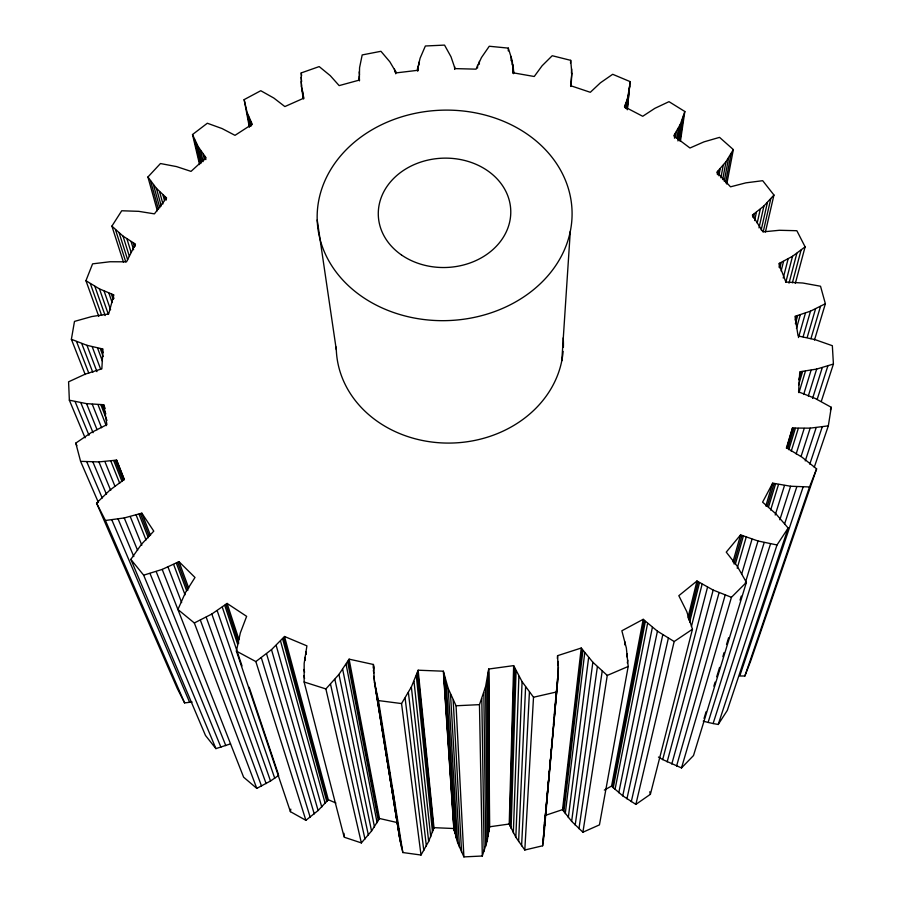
<?xml version="1.0" encoding="UTF-8"?>
<svg xmlns="http://www.w3.org/2000/svg" width="902" height="902" viewBox="0 0 902 902"><rect width="100%" height="100%" fill="white"/><g stroke="black" fill="none" stroke-linecap="round" stroke-linejoin="round"><path stroke-width="1.35" d="M373.845 667.266L373.405 664.481L349.108 659.159L379.449 818.475L371.545 831.013L361.364 842.919L344.181 837.203L304.143 682.002L304.166 663.398L306.917 645.866L284.525 636.496L271.491 649.643L255.852 661.572L236.392 651.097L240.315 632.956L246.641 616.348L227.09 603.438L211.823 614.025L194.336 622.978L177.919 609.504L185.462 592.546L194.99 577.472L178.979 561.664L162.191 569.41L143.655 575.172L130.835 559.387L141.546 544.199L153.78 531.143L141.828 513.17L124.251 517.94L105.433 520.477L96.559 503.102L109.886 490.136L124.217 479.469L116.606 460.121L98.916 461.914L80.582 461.339L75.791 443.107L91.079 432.701L106.887 424.662L103.685 404.716L86.569 403.645L69.353 400.195L68.586 381.817L85.205 374.15L101.847 368.839L102.963 349.018L86.953 345.319L71.382 339.299L74.483 321.405L91.801 316.546L108.668 313.964L113.844 294.92L99.445 288.888L85.938 280.702L92.59 263.846L109.999 261.749L126.551 261.817L135.435 244.115L123.01 236.099L111.904 226.12L121.714 210.764L138.683 211.339L154.422 213.864L166.577 198L156.418 188.349L147.917 177.006L160.455 163.533L176.533 166.599L191.032 171.38L205.972 157.703L198.282 146.823L192.509 134.545L207.336 123.236L222.084 128.569L235.005 135.345L252.21 124.194L247.092 112.446L244.149 99.615L260.779 90.719L273.847 98.059L284.863 106.571L303.827 98.149L301.381 85.893L301.234 72.915L319.184 66.59L330.29 75.678L339.152 85.611L359.346 80.086L359.56 67.718L362.187 54.932L380.948 51.301L389.856 61.81L396.373 72.87L417.254 70.367L420.106 58.202L425.372 45.991L444.539 45.1L450.989 56.758L455.036 68.608L476.053 69.161L481.465 57.548L489.267 46.25L508.311 48.122L512.178 60.592L513.621 72.893L534.243 76.501L542.079 65.801L552.227 55.721L570.695 60.344L571.834 73.276L570.616 85.69L590.314 92.297L600.405 82.815L612.683 74.291L630.081 81.597L627.285 109.785M508.277 50.929L508.311 48.122M629.743 86.017L627.409 98.803L624.5 106.797L642.72 116.279L654.863 108.33L669.002 101.667L684.832 111.51L680.345 124.273L673.771 135.819L689.974 148.007L703.887 141.896L719.548 137.363L733.337 149.585L726.02 161.65L716.887 172.192L730.519 186.827L745.898 182.847L762.697 180.693L773.95 195.035L763.926 205.983L752.392 215.127L762.945 231.882L779.373 230.281L796.861 230.72L805.114 246.855L792.531 256.269L778.843 263.61L785.867 282.044L802.848 283.025L820.527 286.227L825.375 303.726L810.503 311.156L795 316.343L798.067 335.927L815.104 339.648L832.343 345.703L833.414 364.047L816.66 369.087L799.781 371.771L798.597 391.874L815.081 398.391L831.272 407.298L828.329 425.857L810.176 428.146L792.463 428.055L786.837 447.99L802.103 457.246L816.603 468.871L809.522 486.967L790.614 486.234L772.676 483.156L762.596 502.155L776.024 513.971L788.168 528.053L777.005 544.966L758.03 540.997L740.587 534.886L726.257 552.125L737.227 566.208L746.405 582.354L731.432 597.304L713.178 590.066L696.975 580.989L678.823 595.692L686.76 611.601L692.443 629.246L674.166 641.525L657.434 631.174L643.194 619.324L621.861 630.78L626.349 647.952L628.187 666.477L599.447 824.879L582.918 832.219L607.26 675.429L592.851 662.237L581.238 648.031L557.594 655.664L558.315 673.422L542.632 845.783L524.806 850.011L533.51 697.235L522.089 681.675L513.655 665.62L488.692 669.036L489.549 826.796L487.103 841.273L482.299 856.009L463.899 856.9L456.062 705.77L448.193 688.463L443.356 671.201L418.156 670.209L433.963 827.664L428.664 841.442L421.008 855.028L402.833 852.537L399.575 837.484L374.454 682.239L373.405 664.481M511.073 60.671L511.13 56.443M512.122 64.809L512.178 60.592M512.843 73.141L512.979 64.718M513.396 73.051L513.463 68.823M513.542 73.682L513.588 70.863M544.391 830.494L544.391 821.88M524.806 850.011L515.843 837.225L509.224 824.022L513.655 665.62M509.664 825.15L514.219 666.984M510.126 826.266L514.805 668.348M511.107 828.476L516.068 671.032M513.339 832.884L518.898 676.387M515.843 837.225L522.089 681.675M518.605 841.532L525.595 686.907M521.593 845.794L529.418 692.105M570.526 63.151L570.695 60.344M570.695 85.825L570.865 83.018M571.44 73.22L571.688 69.014M570.865 86.491L571.034 83.672M571.09 85.927L571.834 73.276M561.799 360.777L570.289 231.408A127.498 105.241 -2.3 0 0 400.262 117.271A127.498 105.241 -2.3 0 0 363.326 297.513A127.498 105.241 -2.3 0 0 570.289 231.408M544.03 835.534L544.301 831.757M558.315 673.422L543.432 840.63M482.299 856.009L479.469 704.642L485.592 686.67L488.692 669.036M557.357 658.449L557.594 655.664M557.853 665.642L558.214 661.448M542.632 845.783L557.154 685.757M544.515 825.533L544.887 821.339M545.259 817.133L545.744 811.541M546.116 807.346L546.736 800.345M547.108 796.15L547.593 790.547M547.965 786.352L548.461 780.749M548.833 776.554L549.329 770.951M549.814 765.358L550.31 759.755M550.682 755.56L551.178 749.957M551.55 745.762L552.035 740.159M552.531 734.566L552.903 730.361M553.4 724.768L553.884 719.165M554.256 714.97L554.753 709.378M555.125 705.172L555.621 699.58M556.106 693.976L556.478 689.782M556.974 684.178L557.47 678.586M557.842 674.38L558.451 667.39M625.075 107.654L625.357 104.858M625.56 108.443L626.123 102.862M626.405 108.59L627.409 98.803M626.98 108.623L628.423 94.62M627.318 108.488L630.081 81.597M582.918 832.219L571.642 821.35L562.544 809.635L581.238 648.031M563.186 810.65L582.061 649.26M563.863 811.653L582.929 650.489M565.272 813.649L584.733 652.901M568.316 817.55L588.623 657.626M571.642 821.35L592.851 662.237M575.183 825.059L597.383 666.736M674.459 138.175L675.046 134.003M675.44 137.702L676.241 132.132M677.007 138.029L678.417 128.276M677.921 140.926L680.345 124.273M679.195 139.607L682.047 120.124M679.849 140.971L683.547 115.873M578.949 828.69L602.198 671.144M680.525 140.689L684.832 111.51M284.525 636.496L328.283 799.691L318.113 810.526L305.891 820.324L290.41 811.665L290.794 809.117M624.714 644.817L625.187 642.055M626.721 656.769L627.217 653.995M627.318 662.947L627.815 660.174M717.237 174.142L717.733 171.38M717.823 174.706L718.567 170.568M718.905 175.8L720.168 168.888M720.901 177.818L723.201 165.359M722.682 179.566L726.02 161.65M724.227 181.246L728.647 157.76M725.58 182.813L731.082 153.746M604.34 790.073L611.59 786.025L643.194 619.324M726.775 184.064L733.337 149.585M692.443 629.246L650.387 794.301L635.865 804.404L622.752 795.835L612.424 786.905L644.253 620.396M613.27 787.773L645.336 621.433M615.04 789.464L647.591 623.474M618.783 792.723L652.371 627.409M622.752 795.835L657.434 631.174M752.82 217.202L753.418 214.462M753.531 217.878L754.433 213.763M626.935 798.811L662.778 634.771M754.613 220.573L756.417 212.331M757.206 223.019L760.262 209.275M758.999 227.89L763.926 205.983M631.299 801.664L668.348 638.221M761.198 229.942L767.422 202.51M763.25 231.645L770.759 198.857M765.415 232.017L773.95 195.035M635.865 804.404L674.166 641.525M687.922 617.847L696.975 580.989M688.767 620.024L698.216 581.835M689.635 622.177L699.478 582.658M779.012 267.195L780.038 263.102M779.847 268.029L781.211 262.572M691.439 626.439L702.094 584.259M781.132 271.006L783.545 261.445M783.229 278.008L788.1 258.975M785.834 282.134L792.531 256.269M746.405 582.354L693.514 755.538L681.506 767.929L662.699 759.574L707.506 587.281M789.013 283.16L796.838 253.327M792.396 282.788L801.044 250.181M667.153 761.897L713.178 590.066M795.327 283.397L805.114 246.855M671.787 764.05L719.074 592.659M795.192 320.086L796.319 316.027M795.372 323.795L797.627 315.689M796.455 328.452L800.243 314.922M732.954 561.923L740.587 534.886M733.901 563.874L741.963 535.506M676.568 766.069L725.163 595.083M798.473 337.562L805.407 313.186M735.254 564.449L743.349 536.104M803.118 336.773L810.503 311.156M737.205 568.226L746.179 537.209M807.245 337.258L815.532 308.901M681.506 767.929L731.432 597.304M421.008 855.028L401.548 703.571L411.357 686.986L418.156 670.209M798.811 379.719L801.202 371.658M810.932 338.667L820.493 306.421M741.624 574.247L752.02 539.238M798.608 384.962L802.6 371.534M814.472 340.088L825.375 303.726M798.969 392.697L805.418 371.196M765.798 506.022L772.676 483.156M767.196 506.383L774.119 483.54M704.045 718.454L706.086 711.734M713.865 686.185L715.083 682.149M716.729 676.782L719.593 667.367M722.863 656.611L724.092 652.574M726.538 644.513L728.591 637.793M740.035 600.146L741.264 596.109M745.356 582.669L758.03 540.997M768.617 506.732L775.573 483.878M786.352 448.147L792.463 428.055M803.659 394.49L811.056 370.282M787.762 448.283L793.907 428.179M788.788 449.726L795.372 428.292M770.646 510.013L778.505 484.498M808.316 396.001L816.66 369.087M791.234 451.192L798.293 428.416M703.233 721.138L708.104 722.423L764.208 542.519M775.201 515.019L784.492 485.502M812.567 398.425L822.274 367.633M796.162 453.875L804.212 428.427M708.104 722.423L713.11 723.539L770.545 543.85M817.133 399.462L827.856 365.953M779.835 519.766L790.614 486.234M801.111 456.288L810.176 428.146M821.294 401.39L833.414 364.047M713.11 723.539L718.217 724.475L777.005 544.966M784.582 523.983L796.816 486.708M805.26 460.911L816.186 427.616M788.168 528.053L727.305 710.393L718.217 724.475M809.782 464.158L822.252 426.849M803.13 486.956L739.764 675.981L744.86 676.015L750.768 660.805L816.603 468.871M830.381 409.97L831.272 407.298M814.28 467.202L828.329 425.857M744.86 676.015L809.522 486.967M361.364 842.919L325.893 688.936L338.938 674.403L349.108 659.159M162.191 569.41L243.619 777.197L256.799 788.382L270.521 780.997L278.729 775.348M607.26 675.429L628.187 666.477M130.835 559.387L205.476 735.457L215.916 748.626L230.54 743.868M545.203 815.442L562.544 809.635M533.51 697.235L556.162 692.048M489.549 826.796L509.224 824.022M96.559 503.102L177.198 688.305L184.583 702.895L192.137 702.027M456.062 705.77L479.469 704.642M433.963 827.664L453.819 828.521L457.664 842.693L463.899 856.9M374.454 682.239L378.457 700.572L401.548 703.571M379.449 818.475L397.286 822.579M304.143 682.002L325.893 688.936M328.283 799.691L335.894 803.017M658.437 757.06L662.699 759.574M611.59 786.025L612.424 786.905M80.582 461.339L98.419 502.527M105.433 520.477L184.583 702.895M75.791 443.107L76.895 445.689M111.814 519.845L189.657 702.376M86.75 461.756L102.23 498.039M92.872 461.948L106.481 494.33M69.353 400.195L85.081 437.831M118.083 519L133.823 556.579M143.655 575.172L215.916 748.626M98.916 461.914L110.721 490.406M124.251 517.94L137.6 550.355M75.091 401.57L89.005 435.283M80.83 402.732L93.053 432.712M104.914 461.621L115.016 486.403M150.003 573.458L220.922 747.206M130.271 516.632L141.828 545.191M86.569 403.645L97.055 429.702M156.181 571.53L225.804 745.627M110.811 461.046L119.707 483.235M113.72 460.629L122.029 481.521M115.163 460.392L122.931 479.977M92.297 404.31L101.599 427.751M136.146 515.053L146.034 539.937M116.606 460.121L124.341 479.729M71.382 339.299L85.205 374.533M139.009 514.163L148.289 537.75M98.014 404.682L106.222 425.654M140.441 513.678L149.168 535.968M76.523 341.531L88.746 373M100.855 404.75L106.966 420.467M141.828 513.17L150.533 535.472M102.264 404.75L105.816 413.917M81.721 343.527L92.793 372.334M103.685 404.716L105.207 408.651M168.031 567.087L181.652 602.581M86.953 345.319L96.965 371.635M194.336 622.978L256.799 788.382M92.252 346.842L100.652 369.189M173.646 564.505L185.045 594.824M97.585 348.104L102.456 361.24M176.352 563.13L186.669 590.844M177.683 562.408L187.954 590.133M101.61 348.815L103.065 352.783M178.979 561.664L188.721 588.093M100.269 348.6L103.189 356.538M200.368 620.159L261.535 786.059M206.208 617.182L266.113 783.601M85.938 280.702L98.78 316.433M90.347 283.634L101.633 315.339M94.857 286.374L105.162 315.565M211.823 614.025L270.521 780.997M99.445 288.888L108.251 314.065M104.147 291.177L110.596 309.814M217.202 610.71L274.738 778.257M108.928 293.218L112.119 302.52M112.592 294.537L113.956 298.528M111.374 294.12L113.19 299.43M222.309 607.193L242.007 665.913M249.177 687.268L278.278 774.017M236.392 651.097L290.41 811.665M224.745 605.355L237.609 644.129M225.928 604.396L238.737 643.216M227.09 603.438L238.861 639.326M111.904 226.12L123.473 262.2M115.467 229.627L125.739 261.817M255.852 661.572L305.891 820.324M119.165 232.953L127.644 259.731M123.01 236.099L129.347 256.258M126.99 239.019L131.162 252.447M131.117 241.713L133.597 249.753M261.309 657.716L310.164 817.156M134.33 243.551L135.153 246.246M133.248 242.965L134.488 247.001M266.541 653.747L314.246 813.897M271.491 649.643L318.113 810.526M276.181 645.415L321.766 807.042M147.917 177.006L157.331 210.775M150.578 180.952L158.481 209.411M153.419 184.73L159.767 207.719M156.418 188.349L161.266 206.006M280.545 641.029L325.171 803.423M159.598 191.776L162.924 203.976M162.969 195.024L164.435 200.436M282.585 638.785L326.772 801.574M165.652 197.279L166.374 199.996M164.739 196.535L165.472 199.252M283.566 637.658L327.527 800.649M303.884 675.699L304.583 678.417M303.895 669.487L304.583 672.204M649.756 791.798L650.387 794.301M304.729 657.4L305.406 660.129M305.62 651.56L306.297 654.277M192.509 134.545L199.567 164.592M196.162 142.854L200.954 163.375M194.257 138.761L200.03 163.442M200.594 150.634L203.13 161.605M198.282 146.823L201.766 161.841M204.529 156.023L205.149 158.752M203.153 154.287L204.416 159.755M205.239 156.88L205.87 159.609M330.515 684.167L364.972 839.018M334.868 679.33L368.366 835.049M338.938 674.403L371.545 831.013M342.692 669.408L374.465 826.908M346.097 664.334L377.115 822.725M347.653 661.752L378.333 820.606M348.397 660.456L378.896 819.546M244.149 99.615L249.38 127.272M250.215 120.44L251.263 125.976M248.535 116.505L250.361 126.167M247.092 112.446L249.707 126.269M251.173 122.334L251.692 125.096M375.503 688.294L400.432 842.468M373.338 667.39L373.778 670.163M378.457 700.572L402.833 852.537M373.36 670.31L373.8 673.072M389.777 772.462L390.216 775.224M392.438 789.036L392.877 791.798M393.328 794.549L393.768 797.312M394.219 800.074L394.659 802.836M376.844 694.416L401.525 847.485M373.732 676.252L399.575 837.484M373.36 665.924L373.8 668.698M317.211 219.93L336.311 349.762M301.234 72.915L301.629 75.7M301.065 77.313L301.663 81.484M301.099 81.642L301.696 85.803M302.102 88.588L303.613 98.972M301.381 85.893L303.185 98.442M405.111 698.069L423.793 850.518M408.392 692.533L426.353 845.986M411.357 686.986L428.664 841.442M414.007 681.416L430.728 836.864M416.307 675.823L432.52 832.275M417.739 671.618L433.637 828.825M417.288 673.027L433.287 829.975M359.176 71.889L359.458 74.686M359.086 76.027L359.503 80.233M359.165 78.079L359.447 80.876M395.504 70.987L395.707 73.795M394.535 69.127L394.738 71.923M444.551 676.94L454.777 833.234M443.897 674.065L454.258 830.877M443.604 672.644L454.022 829.705M443.356 671.201L453.819 828.521M398.729 828.904L398.977 832.569M446.186 682.701L456.085 837.969M448.193 688.463L457.664 842.693M450.515 694.236L459.513 847.44M453.154 700.008L461.598 852.176M417.863 66.32L418.1 70.525M417.513 68.349L417.671 71.168M418.832 62.272L418.99 65.079M343.978 833.313L344.113 835.906M454.585 66.613L454.664 69.431M481.803 698.622L484.137 851.071M483.855 692.635L485.738 846.166M477.519 65.248L477.553 68.056M485.592 686.67L487.103 841.273M479.345 61.381L479.368 64.189M487.012 680.739L488.23 836.413M488.591 670.479L489.47 827.98M488.433 671.934L489.346 829.175M488.072 674.865L489.053 831.588M563.13 351.385A113.618 97.675 -2.3 0 1 445.971 443.062A113.618 97.675 -2.3 0 1 336.243 347.101M563.198 337.867A113.618 97.675 -2.3 0 1 563.378 347.315M401.469 254.95A66.274 54.684 -2.3 0 0 509.664 221.993A66.274 54.684 -2.3 0 0 422.44 161.548A66.274 54.684 -2.3 0 0 401.469 254.95"/></g></svg>
